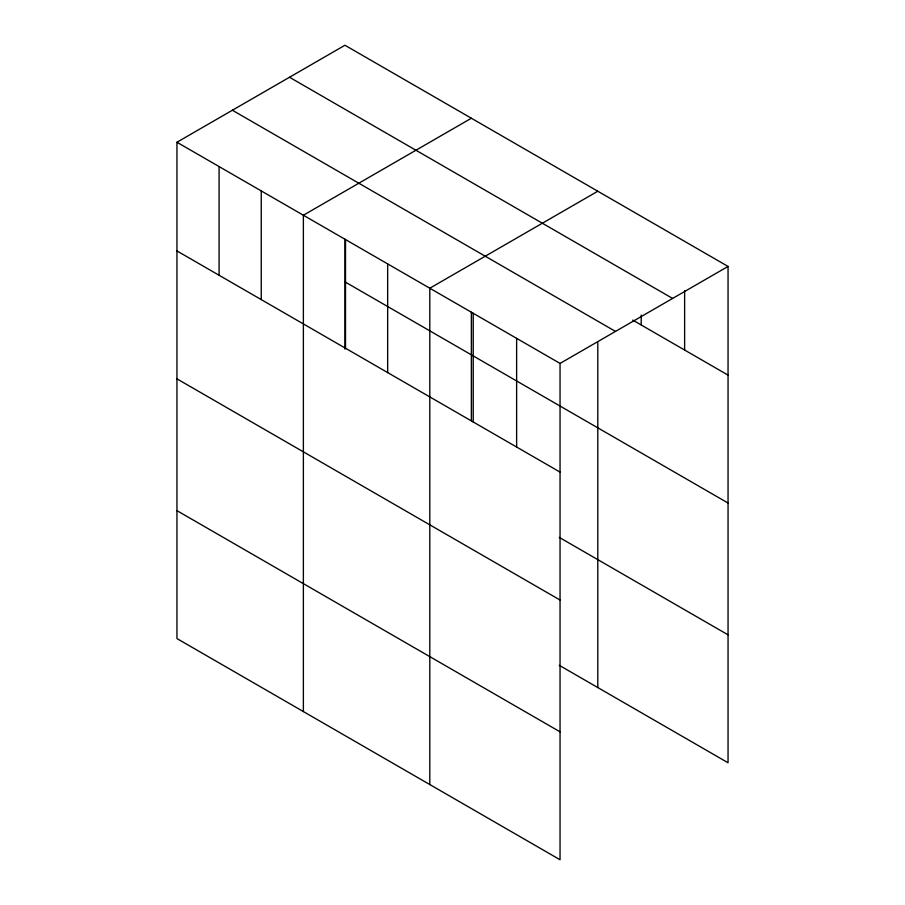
<?xml version="1.0" encoding="UTF-8"?>
<svg xmlns="http://www.w3.org/2000/svg" width="905" height="905" viewBox="0 0 905 905"><rect width="100%" height="100%" fill="white"/><g stroke="black" fill="none" stroke-linecap="round" stroke-linejoin="round"><path stroke-width="1.36" d="M176.95 142.243L560.048 363.425L560.048 859.75L176.95 638.568L176.95 142.243L344.952 45.25L728.05 266.432L728.05 762.757L559.267 665.311M471.369 118.238L303.379 215.232L303.379 711.556M597.798 191.227L429.796 288.22L429.796 784.545M560.048 363.425L728.05 266.432M289.51 77.253L672.607 298.435M632.765 320.11L728.05 375.111M232.393 110.24L615.491 331.411M344.952 281.862L728.05 503.033M176.95 250.934L560.048 472.105M559.267 537.389L728.05 634.835M176.95 378.856L560.048 600.026M176.95 510.646L560.048 731.828M684.633 290.765L684.633 350.054M641.215 315.098L641.215 324.986M597.798 342.554L597.798 687.551M516.631 338.357L516.631 447.047M473.213 313.288L473.213 421.979M471.369 312.202L471.369 420.746M387.657 263.887L387.657 372.577M345.518 239.565L345.518 348.244M344.952 239.214L344.952 349.126M261.24 190.898L261.24 299.589M219.089 166.577L219.089 275.256"/></g></svg>
